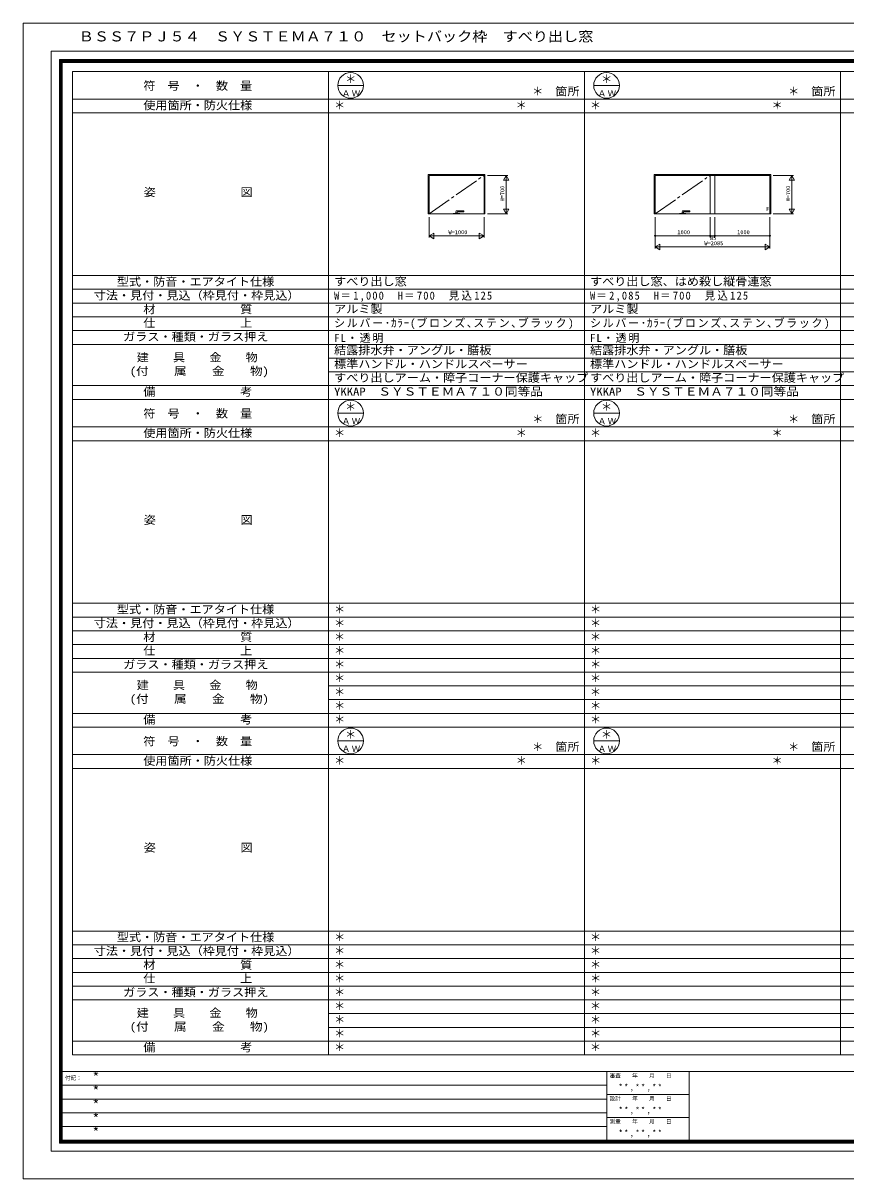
# Model space of a CAD drawing. Units: millimetres, scale not verified. Extents: x -14850 to 14850, y -10500 to 10500.
# Drawn here: x -14850 to 98, y -10500 to 10500 of the extents above; entities that cross this region are included whole.
import ezdxf
from ezdxf.enums import TextEntityAlignment as Align

# ---------------------------------------------------------------- set-up
doc = ezdxf.new("R2010")
doc.units = ezdxf.units.MM
doc.header["$LTSCALE"] = 50
doc.linetypes.add('CHAIN2', pattern=[12, 9, -1, 1, -1])
doc.layers.add('0-0_0', color=7, linetype='Continuous')
for name, color, linetype, lineweight in [('0-1_USER1', 7, 'Continuous', 9), ('0-2_YKK_ZWAK', 4, 'Continuous', 9), ('0-3_YKK_11', 3, 'Continuous', 9), ('0-4_YKK_12', 2, 'Continuous', 9)]:
    doc.layers.add(name, color=color, linetype=linetype, lineweight=lineweight)
doc.styles.add('ＭＳ ゴシック', font='')
doc.styles.get('ＭＳ ゴシック').set_extended_font_data('MS Gothic')

msp = doc.modelspace()

# ---------------------------------------------------------------- linework, layer by layer
at = {"layer": '0-1_USER1'}
for p, q in [((-14850, 10500), (14850, 10500)), ((-14850, -10500), (-14850, 10500)), ((-14340.23, 9987.41), (14340.79, 9987.41)), ((-14340.23, -9999.25), (-14340.23, 9987.41)), ((-14190.23, 9837.97), (14190.23, 9837.97)), ((-14190.23, -9849.81), (-14190.23, 9837.97)), ((-14177.82, 9825.57), (14177.82, 9825.57)), ((-14177.82, -9837.41), (-14177.82, 9825.57)), ((-14164.85, 9812.59), (14165.42, 9812.59)), ((-14164.85, -9825), (-14164.85, 9812.59)), ((-14152.44, 9799.62), (14152.45, 9799.62)), ((-14152.44, -9812.03), (-14152.44, 9799.62)), ((-14140.04, 9787.22), (14140.04, 9787.22)), ((-14140.04, -9799.06), (-14140.04, 9787.22)), ((-13949.96, 9617.94), (13950.04, 9617.94)), ((-13949.96, -8247.06), (-13949.96, 9617.94)), ((-9299.96, -8247.06), (-9299.96, 9617.94)), ((-4649.96, -8247.06), (-4649.96, 9617.94)), ((0.04, -8247.06), (0.04, 9617.94)), ((-9133.29, 9367.94), (-8666.63, 9367.94)), ((-4483.29, 9367.94), (-4016.63, 9367.94)), ((-13949.96, 9117.94), (13950.04, 9117.94)), ((-13949.96, 8867.94), (13950.04, 8867.94)), ((-13949.96, 5912.94), (13950.04, 5912.94)), ((-13949.96, 5662.94), (13950.04, 5662.94)), ((-13949.96, 5412.94), (13950.04, 5412.94)), ((-13949.96, 5162.94), (13950.04, 5162.94)), ((-13949.96, 4912.94), (13950.04, 4912.94)), ((-13949.96, 4662.94), (13950.04, 4662.94)), ((-9299.96, 4412.94), (13950.04, 4412.94)), ((-9299.96, 4162.94), (13950.04, 4162.94)), ((-13949.96, 3912.94), (13950.04, 3912.94)), ((-13949.96, 3662.94), (13950.04, 3662.94)), ((-9133.29, 3412.94), (-8666.63, 3412.94)), ((-4483.29, 3412.94), (-4016.63, 3412.94)), ((-13949.96, 3162.94), (13950.04, 3162.94)), ((-13949.96, 2912.94), (13950.04, 2912.94)), ((-13949.96, -42.06), (13950.04, -42.06)), ((-13949.96, -292.06), (13950.04, -292.06)), ((-13949.96, -542.06), (13950.04, -542.06)), ((-13949.96, -792.06), (13950.04, -792.06)), ((-13949.96, -1042.06), (13950.04, -1042.06)), ((-13949.96, -1292.06), (13950.04, -1292.06)), ((-9299.96, -1542.06), (13950.04, -1542.06)), ((-9299.96, -1792.06), (13950.04, -1792.06)), ((-13949.96, -2042.06), (13950.04, -2042.06)), ((-13949.96, -2292.06), (13950.04, -2292.06)), ((-9133.29, -2542.06), (-8666.63, -2542.06)), ((-4483.29, -2542.06), (-4016.63, -2542.06)), ((-13949.96, -2792.06), (13950.04, -2792.06)), ((-13949.96, -3042.06), (13950.04, -3042.06)), ((-13949.96, -5997.06), (13950.04, -5997.06)), ((-13949.96, -6247.06), (13950.04, -6247.06)), ((-13949.96, -6497.06), (13950.04, -6497.06)), ((-13949.96, -6747.06), (13950.04, -6747.06)), ((-13949.96, -6997.06), (13950.04, -6997.06)), ((-13949.96, -7247.06), (13950.04, -7247.06)), ((-9299.96, -7497.06), (13950.04, -7497.06)), ((-9299.96, -7747.06), (13950.04, -7747.06)), ((-13949.96, -7997.06), (13950.04, -7997.06)), ((-13949.96, -8247.06), (13950.04, -8247.06)), ((-14190.23, -8550.56), (14190.23, -8550.56)), ((-4245.68, -8550.56), (-4245.68, -9849.81)), ((-2746.8, -8550.56), (-2746.8, -9849.81)), ((-4245.68, -8798.68), (-14190.23, -8798.68)), ((-2746.8, -8965.6), (-4245.68, -8965.6)), ((-4245.68, -9049.62), (-14190.23, -9049.62)), ((-4245.68, -9299.44), (-14190.23, -9299.44)), ((-2746.8, -9382.33), (-4245.68, -9382.33)), ((-4245.68, -9549.25), (-14190.23, -9549.25)), ((14190.23, -9849.81), (-14190.23, -9849.81)), ((14177.82, -9837.41), (-14177.82, -9837.41)), ((14165.42, -9825), (-14164.85, -9825)), ((14152.45, -9812.03), (-14152.44, -9812.03)), ((14140.04, -9799.06), (-14140.04, -9799.06)), ((14340.79, -9999.25), (-14340.23, -9999.25)), ((-14850, -10500), (14850, -10500))]:
    msp.add_line(p, q, dxfattribs=at)
for centre in [(-8899.96, 9367.94), (-4249.96, 9367.94), (-8899.96, 3412.94), (-4249.96, 3412.94), (-8899.96, -2542.06), (-4249.96, -2542.06)]:
    msp.add_circle(centre, 233.33, dxfattribs=at)
at = {"layer": '0-2_YKK_ZWAK'}
for p, q in [((-6459.96, 7747.94), (-7489.96, 7747.94)), ((-7489.96, 7747.94), (-7489.96, 7032.93)), ((-6474.96, 7732.94), (-7474.96, 7732.94)), ((-7474.96, 7732.94), (-7474.96, 7032.93)), ((-6474.96, 7032.93), (-6474.96, 7732.94)), ((-6459.96, 7032.93), (-6459.96, 7747.94)), ((-1267.46, 7747.94), (-3382.46, 7747.94)), ((-3382.46, 7747.94), (-3382.46, 7032.93)), ((-3367.46, 7732.94), (-3367.46, 7032.93)), ((-2367.46, 7732.94), (-3367.46, 7732.94)), ((-2282.46, 7732.94), (-2367.46, 7732.94)), ((-2282.46, 7732.94), (-2282.46, 7032.93)), ((-1282.46, 7732.94), (-2282.46, 7732.94)), ((-1282.46, 7732.94), (-2282.46, 7732.94)), ((-1282.46, 7032.93), (-1282.46, 7732.94)), ((-1282.46, 7032.93), (-1282.46, 7732.94)), ((-1267.46, 7032.93), (-1267.46, 7747.94)), ((-7489.96, 7032.93), (-6459.96, 7032.93)), ((-7474.96, 7032.93), (-6474.96, 7032.93)), ((-3382.46, 7032.93), (-1267.46, 7032.93)), ((-3367.46, 7032.93), (-2367.46, 7032.93)), ((-2367.46, 7032.93), (-2282.46, 7032.93)), ((-2282.46, 7032.93), (-1282.46, 7032.93)), ((-2282.46, 7032.93), (-1282.46, 7032.93))]:
    msp.add_line(p, q, dxfattribs=at)
at = {"layer": '0-2_YKK_ZWAK', "linetype": 'CHAIN2'}
for p, q in [((-7474.96, 7032.93), (-6474.96, 7732.94)), ((-3367.46, 7032.93), (-2367.46, 7732.94))]:
    msp.add_line(p, q, dxfattribs=at)
at = {"layer": '0-2_YKK_ZWAK'}
for points in [[(-2367.46, 7732.94), (-2367.46, 7032.93), (-2367.46, 7732.94)], [(-2282.46, 7732.94), (-2282.46, 7032.93), (-2282.46, 7732.94)]]:
    msp.add_lwpolyline(points, dxfattribs=at)
at = {"layer": '0-3_YKK_11'}
for p, q in [((-7034.96, 7042.94), (-6914.96, 7042.94)), ((-7034.96, 7032.93), (-7034.96, 7042.94)), ((-7034.96, 7042.94), (-6914.96, 7042.94)), ((-7034.96, 7032.93), (-7034.96, 7042.94)), ((-6914.96, 7032.93), (-7034.96, 7032.93)), ((-6914.96, 7032.93), (-7034.96, 7032.93)), ((-6991.46, 7042.94), (-6979.4, 7087.93)), ((-6991.46, 7042.94), (-6979.4, 7087.93)), ((-6988.51, 7053.94), (-6961.41, 7053.94)), ((-6988.51, 7053.94), (-6961.41, 7053.94)), ((-6979.4, 7087.93), (-6844.96, 7087.93)), ((-6979.4, 7087.93), (-6844.96, 7087.93)), ((-6952.48, 7072.94), (-6844.96, 7072.94)), ((-6952.48, 7072.94), (-6844.96, 7072.94)), ((-6914.96, 7042.94), (-6914.96, 7032.93)), ((-6914.96, 7042.94), (-6914.96, 7032.93)), ((-6844.96, 7072.94), (-6844.96, 7087.93)), ((-6844.96, 7072.94), (-6844.96, 7087.93)), ((-2927.46, 7042.94), (-2807.46, 7042.94)), ((-2927.46, 7032.93), (-2927.46, 7042.94)), ((-2927.46, 7042.94), (-2807.46, 7042.94)), ((-2927.46, 7032.93), (-2927.46, 7042.94)), ((-2807.46, 7032.93), (-2927.46, 7032.93)), ((-2807.46, 7032.93), (-2927.46, 7032.93)), ((-2883.96, 7042.94), (-2871.9, 7087.93)), ((-2883.96, 7042.94), (-2871.9, 7087.93)), ((-2871.9, 7087.93), (-2737.46, 7087.93)), ((-2871.9, 7087.93), (-2737.46, 7087.93)), ((-2850.96, 7042.94), (-2853.91, 7053.94)), ((-2850.96, 7042.94), (-2853.91, 7053.94)), ((-2844.98, 7072.94), (-2737.46, 7072.94)), ((-2844.98, 7072.94), (-2737.46, 7072.94)), ((-2807.46, 7042.94), (-2807.46, 7032.93)), ((-2807.46, 7042.94), (-2807.46, 7032.93)), ((-2737.46, 7072.94), (-2737.46, 7087.93)), ((-2737.46, 7072.94), (-2737.46, 7087.93))]:
    msp.add_line(p, q, dxfattribs=at)
for points in [[(-6958.46, 7042.94), (-6961.41, 7053.94), (-6957.31, 7069.23)], [(-6958.46, 7042.94), (-6961.41, 7053.94), (-6957.31, 7069.23)], [(-2881.01, 7053.94), (-2853.91, 7053.94), (-2849.81, 7069.23)], [(-2881.01, 7053.94), (-2853.91, 7053.94), (-2849.81, 7069.23)]]:
    msp.add_lwpolyline(points, dxfattribs=at)
for centre in [(-6952.48, 7067.94), (-6952.48, 7067.94), (-2844.98, 7067.94), (-2844.98, 7067.94)]:
    msp.add_arc(centre, 5, 90, 165, dxfattribs=at)
at = {"layer": '0-4_YKK_12'}
for p, q in [((-6414.96, 7732.94), (-6044.96, 7732.94)), ((-6074.96, 7732.94), (-6074.96, 7632.94)), ((-6024.96, 7646.33), (-6074.96, 7732.94)), ((-6074.96, 7033.94), (-6074.96, 7731.93)), ((-1222.46, 7732.94), (-852.46, 7732.94)), ((-882.46, 7732.94), (-932.46, 7646.33)), ((-932.46, 7646.33), (-832.46, 7646.33)), ((-832.46, 7646.33), (-882.46, 7732.94)), ((-882.46, 7732.94), (-882.46, 7632.94)), ((-882.46, 7033.94), (-882.46, 7731.93)), ((-7474.96, 6972.94), (-7474.96, 6602.94)), ((-6474.96, 6972.94), (-6474.96, 6602.94)), ((-6414.96, 7032.93), (-6044.96, 7032.93)), ((-6074.96, 7032.93), (-6024.96, 7119.54)), ((-3367.46, 6972.94), (-3367.46, 6402.94)), ((-3367.46, 6972.94), (-3367.46, 6602.94)), ((-2367.46, 6972.94), (-2367.46, 6602.94)), ((-2367.46, 6972.94), (-2367.46, 6602.94)), ((-2282.46, 6972.94), (-2282.46, 6602.94)), ((-2282.46, 6972.94), (-2282.46, 6602.94)), ((-1282.46, 6972.94), (-1282.46, 6402.94)), ((-1282.46, 6972.94), (-1282.46, 6602.94)), ((-1222.46, 7032.93), (-852.46, 7032.93)), ((-832.46, 7119.54), (-932.46, 7119.54)), ((-882.46, 7032.93), (-832.46, 7119.54)), ((-7388.36, 6682.94), (-7474.96, 6632.94)), ((-7474.96, 6632.94), (-7388.36, 6582.94)), ((-7474.96, 6632.94), (-7374.96, 6632.94)), ((-7473.96, 6632.94), (-6475.96, 6632.94)), ((-7388.36, 6582.94), (-7388.36, 6682.94)), ((-6474.96, 6632.94), (-6574.96, 6632.94)), ((-6561.56, 6682.94), (-6561.56, 6582.94)), ((-6474.96, 6632.94), (-6561.56, 6682.94)), ((-6561.56, 6582.94), (-6474.96, 6632.94)), ((-3367.46, 6632.94), (-3347.46, 6632.94)), ((-3347.46, 6632.94), (-2387.46, 6632.94)), ((-2367.46, 6632.94), (-2387.46, 6632.94)), ((-2367.46, 6632.94), (-2347.46, 6632.94)), ((-2347.46, 6632.94), (-2302.46, 6632.94)), ((-2282.46, 6632.94), (-2302.46, 6632.94)), ((-2282.46, 6632.94), (-2262.46, 6632.94)), ((-2262.46, 6632.94), (-1302.46, 6632.94)), ((-1282.46, 6632.94), (-1302.46, 6632.94)), ((-3367.46, 6432.94), (-3267.46, 6432.94)), ((-3366.46, 6432.94), (-1283.46, 6432.94)), ((-1282.46, 6432.94), (-1382.46, 6432.94))]:
    msp.add_line(p, q, dxfattribs=at)
for points in [[(-6074.96, 7732.94), (-6124.96, 7646.33), (-6024.96, 7646.33)], [(-6024.96, 7119.54), (-6124.96, 7119.54), (-6074.96, 7032.93), (-6074.96, 7132.93)], [(-932.46, 7119.54), (-882.46, 7032.93), (-882.46, 7132.93)]]:
    msp.add_lwpolyline(points, dxfattribs=at)
for points in [[(-3367.46, 6432.94), (-3280.86, 6382.93), (-3280.86, 6482.93)], [(-1282.46, 6432.94), (-1369.06, 6482.93), (-1369.06, 6382.93)]]:
    msp.add_lwpolyline(points, close=True, dxfattribs=at)
for centre, radius in [((-3367.46, 6632.94), 10), ((-3367.46, 6632.94), 6.5), ((-2367.46, 6632.94), 10), ((-2367.46, 6632.94), 10), ((-2367.46, 6632.94), 6.5), ((-2367.46, 6632.94), 6.5), ((-2282.46, 6632.94), 10), ((-2282.46, 6632.94), 10), ((-2282.46, 6632.94), 6.5), ((-2282.46, 6632.94), 6.5), ((-1282.46, 6632.94), 10), ((-1282.46, 6632.94), 6.5)]:
    msp.add_circle(centre, radius, dxfattribs=at)

# ---------------------------------------------------------------- texts
at = {"layer": '0-0_0', "color": 3, "style": 'ＭＳ ゴシック', "width": 1.1}
msp.add_text('ＢＳＳ７ＰＪ５４\u3000ＳＹＳＴＥＭＡ７１０\u3000セットバック枠\u3000すべり出し窓', height=183.3, dxfattribs=at).set_placement((-13840.23, 10112.41), align=Align.BOTTOM_LEFT)
at = {"layer": '0-0_0', "style": 'ＭＳ ゴシック'}
for p in [(-8999.96, 9367.94), (-4349.96, 9367.94), (-5599.96, 9142.94), (-949.96, 9142.94), (-9199.96, 8892.94), (-5899.96, 8892.94), (-4549.96, 8892.94), (-1249.96, 8892.94), (-8999.96, 3412.94), (-4349.96, 3412.94), (-5599.96, 3187.94), (-949.96, 3187.94), (-9199.96, 2937.94), (-5899.96, 2937.94), (-4549.96, 2937.94), (-1249.96, 2937.94), (-9199.96, -267.06), (-4549.96, -267.06), (-9199.96, -517.06), (-4549.96, -517.06), (-9199.96, -767.06), (-4549.96, -767.06), (-9199.96, -1017.06), (-4549.96, -1017.06), (-9199.96, -1267.06), (-4549.96, -1267.06), (-9199.96, -1517.06), (-4549.96, -1517.06), (-9199.96, -1767.06), (-4549.96, -1767.06), (-9199.96, -2017.06), (-4549.96, -2017.06), (-9199.96, -2267.06), (-4549.96, -2267.06), (-8999.96, -2542.06), (-4349.96, -2542.06), (-5599.96, -2767.06), (-949.96, -2767.06), (-9199.96, -3017.06), (-5899.96, -3017.06), (-4549.96, -3017.06), (-1249.96, -3017.06), (-9199.96, -6222.06), (-4549.96, -6222.06), (-9199.96, -6472.06), (-4549.96, -6472.06), (-9199.96, -6722.06), (-4549.96, -6722.06), (-9199.96, -6972.06), (-4549.96, -6972.06), (-9199.96, -7222.06), (-4549.96, -7222.06), (-9199.96, -7472.06), (-4549.96, -7472.06), (-9199.96, -7722.06), (-4549.96, -7722.06), (-9199.96, -7972.06), (-4549.96, -7972.06), (-9199.96, -8222.06), (-4549.96, -8222.06)]:
    msp.add_text('＊', height=146.6, dxfattribs=at).set_placement(p, align=Align.BOTTOM_LEFT)
for s, width, p in [('すべり出し窓', 1.1, (-9199.96, 5687.94)), ('すべり出し窓、はめ殺し縦骨連窓', 1.1, (-4549.96, 5687.94)), ('アルミ製', 1.1, (-9199.96, 5187.94)), ('アルミ製', 1.1, (-4549.96, 5187.94)), ('結露排水弁・アングル・膳板', 1.1, (-9199.96, 4437.94)), ('結露排水弁・アングル・膳板', 1.1, (-4549.96, 4437.94)), ('標準ハンドル・ハンドルスペーサー', 1.1, (-9199.96, 4187.94)), ('標準ハンドル・ハンドルスペーサー', 1.1, (-4549.96, 4187.94)), ('すべり出しアーム・障子コーナー保護キャップ', 1.1, (-9199.96, 3937.94)), ('すべり出しアーム・障子コーナー保護キャップ', 1.1, (-4549.96, 3937.94)), ('YKKAP\u3000ＳＹＳＴＥＭＡ７１０同等品', 1.15, (-9199.96, 3687.94)), ('YKKAP\u3000ＳＹＳＴＥＭＡ７１０同等品', 1.15, (-4549.96, 3687.94))]:
    msp.add_text(s, height=146.6, dxfattribs=dict(at, width=width)).set_placement(p, align=Align.BOTTOM_LEFT)
at = {"layer": '0-0_0', "char_height": 146.6, "attachment_point": 7, "style": 'ＭＳ ゴシック'}
for s, insert in [('\\T1.22;\\W0.95;W＝1,000\u3000H＝700\\~\\~見込125', (-9199.96, 5437.94)), ('\\T1.22;\\W0.95;W＝2,085\u3000H＝700\\~\\~見込125', (-4549.96, 5437.94)), ('\\T1.15;シルバー･ｶﾗｰ(ブロンズ､ステン､ブラック)', (-9199.96, 4937.94)), ('\\T1.15;シルバー･ｶﾗｰ(ブロンズ､ステン､ブラック)', (-4549.96, 4937.94)), ('\\T1.16;FL・透明', (-9199.96, 4687.94)), ('\\T1.16;FL・透明', (-4549.96, 4687.94))]:
    msp.add_mtext(s, dxfattribs=dict(at, insert=insert))
at = {"layer": '0-1_USER1', "style": 'ＭＳ ゴシック'}
for s, width, p in [('符\u3000号\u3000・\u3000数\u3000量', 1.1, (-12666.33, 9242.94)), ('箇所', 1.1, (-5179.96, 9142.94)), ('箇所', 1.1, (-529.96, 9142.94)), ('使用箇所・防火仕様', 1.1, (-12666.33, 8887.94)), ('姿\u3000\u3000\u3000\u3000\u3000\u3000\u3000図', 1.1, (-12659.66, 7310.44)), ('型式・防音・エアタイト仕様', 1.1, (-13146.33, 5682.94)), ('寸法・見付・見込（枠見付・枠見込）', 1.1, (-13566.33, 5432.94)), ('材\u3000\u3000\u3000\u3000\u3000\u3000\u3000質', 1.1, (-12666.33, 5182.94)), ('仕\u3000\u3000\u3000\u3000\u3000\u3000\u3000上', 1.1, (-12666.33, 4932.94)), ('ガラス・種類・ガラス押え', 1.1, (-13033, 4682.94)), ('建\u3000\u3000具\u3000\u3000金\u3000\u3000物', 1.1, (-12786.33, 4307.94)), ('(付\u3000\u3000属\u3000\u3000金\u3000\u3000物)', 1.15, (-12913, 4057.94)), ('備\u3000\u3000\u3000\u3000\u3000\u3000\u3000考', 1.1, (-12666.33, 3682.94)), ('符\u3000号\u3000・\u3000数\u3000量', 1.1, (-12666.33, 3287.94)), ('箇所', 1.1, (-5179.96, 3187.94)), ('箇所', 1.1, (-529.96, 3187.94)), ('使用箇所・防火仕様', 1.1, (-12666.33, 2932.94)), ('姿\u3000\u3000\u3000\u3000\u3000\u3000\u3000図', 1.1, (-12659.66, 1355.44)), ('型式・防音・エアタイト仕様', 1.1, (-13146.33, -272.06)), ('寸法・見付・見込（枠見付・枠見込）', 1.1, (-13566.33, -522.06)), ('材\u3000\u3000\u3000\u3000\u3000\u3000\u3000質', 1.1, (-12666.33, -772.06)), ('仕\u3000\u3000\u3000\u3000\u3000\u3000\u3000上', 1.1, (-12666.33, -1022.06)), ('ガラス・種類・ガラス押え', 1.1, (-13033, -1272.06)), ('建\u3000\u3000具\u3000\u3000金\u3000\u3000物', 1.1, (-12786.33, -1647.06)), ('(付\u3000\u3000属\u3000\u3000金\u3000\u3000物)', 1.15, (-12913, -1897.06)), ('備\u3000\u3000\u3000\u3000\u3000\u3000\u3000考', 1.1, (-12666.33, -2272.06)), ('符\u3000号\u3000・\u3000数\u3000量', 1.1, (-12666.33, -2667.06)), ('箇所', 1.1, (-5179.96, -2767.06)), ('箇所', 1.1, (-529.96, -2767.06)), ('使用箇所・防火仕様', 1.1, (-12666.33, -3022.06)), ('姿\u3000\u3000\u3000\u3000\u3000\u3000\u3000図', 1.1, (-12659.66, -4599.56)), ('型式・防音・エアタイト仕様', 1.1, (-13146.33, -6227.06)), ('寸法・見付・見込（枠見付・枠見込）', 1.1, (-13566.33, -6477.06)), ('材\u3000\u3000\u3000\u3000\u3000\u3000\u3000質', 1.1, (-12666.33, -6727.06)), ('仕\u3000\u3000\u3000\u3000\u3000\u3000\u3000上', 1.1, (-12666.33, -6977.06)), ('ガラス・種類・ガラス押え', 1.1, (-13033, -7227.06)), ('建\u3000\u3000具\u3000\u3000金\u3000\u3000物', 1.1, (-12786.33, -7602.06)), ('(付\u3000\u3000属\u3000\u3000金\u3000\u3000物)', 1.15, (-12913, -7852.06)), ('備\u3000\u3000\u3000\u3000\u3000\u3000\u3000考', 1.1, (-12666.33, -8227.06))]:
    msp.add_text(s, height=146.6, dxfattribs=dict(at, width=width)).set_placement(p, align=Align.BOTTOM_LEFT)
at = {"layer": '0-1_USER1', "color": 3, "style": 'ＭＳ ゴシック'}
for p in [(-13590.04, -8798.68), (-13590.04, -9049.62), (-13590.04, -9299.62), (-13590.04, -9550.38), (-13590.04, -9800.38)]:
    msp.add_text('*', height=183.3, dxfattribs=at).set_placement(p, align=Align.BOTTOM_LEFT)
at = {"layer": '0-1_USER1', "color": 4, "style": 'ＭＳ ゴシック'}
for s, p in [('審査\u3000\u3000年\u3000\u3000月\u3000\u3000日', (-4195.68, -8683.68)), ('付記：', (-14090.04, -8723.68)), ('設計\u3000\u3000年\u3000\u3000月\u3000\u3000日', (-4195.68, -9098.72)), ('測量\u3000\u3000年\u3000\u3000月\u3000\u3000日', (-4195.68, -9515.45))]:
    msp.add_text(s, height=73.31, dxfattribs=at).set_placement(p, align=Align.BOTTOM_LEFT)
at = {"layer": '0-1_USER1', "char_height": 110, "attachment_point": 7, "style": 'ＭＳ ゴシック'}
for s, insert in [('\\T1.17;ＡＷ', (-9059.96, 9167.94)), ('\\T1.17;ＡＷ', (-4409.96, 9167.94)), ('\\T1.17;ＡＷ', (-9059.96, 3212.94)), ('\\T1.17;ＡＷ', (-4409.96, 3212.94)), ('\\T1.17;ＡＷ', (-9059.96, -2742.06)), ('\\T1.17;ＡＷ', (-4409.96, -2742.06)), ('\\T1.39;\\W0.85;**,**,**', (-4029.7, -8916.54)), ('\\T1.39;\\W0.85;**,**,**', (-4029.7, -9333.27)), ('\\T1.39;\\W0.85;**,**,**', (-4029.7, -9750))]:
    msp.add_mtext(s, dxfattribs=dict(at, insert=insert))
at = {"layer": '0-2_YKK_ZWAK', "style": 'ＭＳ ゴシック'}
msp.add_text('F', height=73.31, dxfattribs=at).set_placement((-1351.32, 7062.94), align=Align.BOTTOM_LEFT)
at = {"layer": '0-4_YKK_12', "color": 4, "style": 'ＭＳ ゴシック'}
for p in [(-6084.96, 7258.37), (-892.46, 7258.37)]:
    msp.add_text('H=700', height=73.31, rotation=90, dxfattribs=at).set_placement(p, align=Align.BOTTOM_LEFT)
for s, p in [('W=1000', (-7122.39, 6642.94)), ('1000', (-2962.32, 6642.94)), ('1000', (-1877.32, 6642.94)), ('W=2085', (-2472.39, 6442.94)), ('85', (-2370.67, 6535.44))]:
    msp.add_text(s, height=73.31, dxfattribs=at).set_placement(p, align=Align.BOTTOM_LEFT)

doc.saveas('drawing.dxf')
